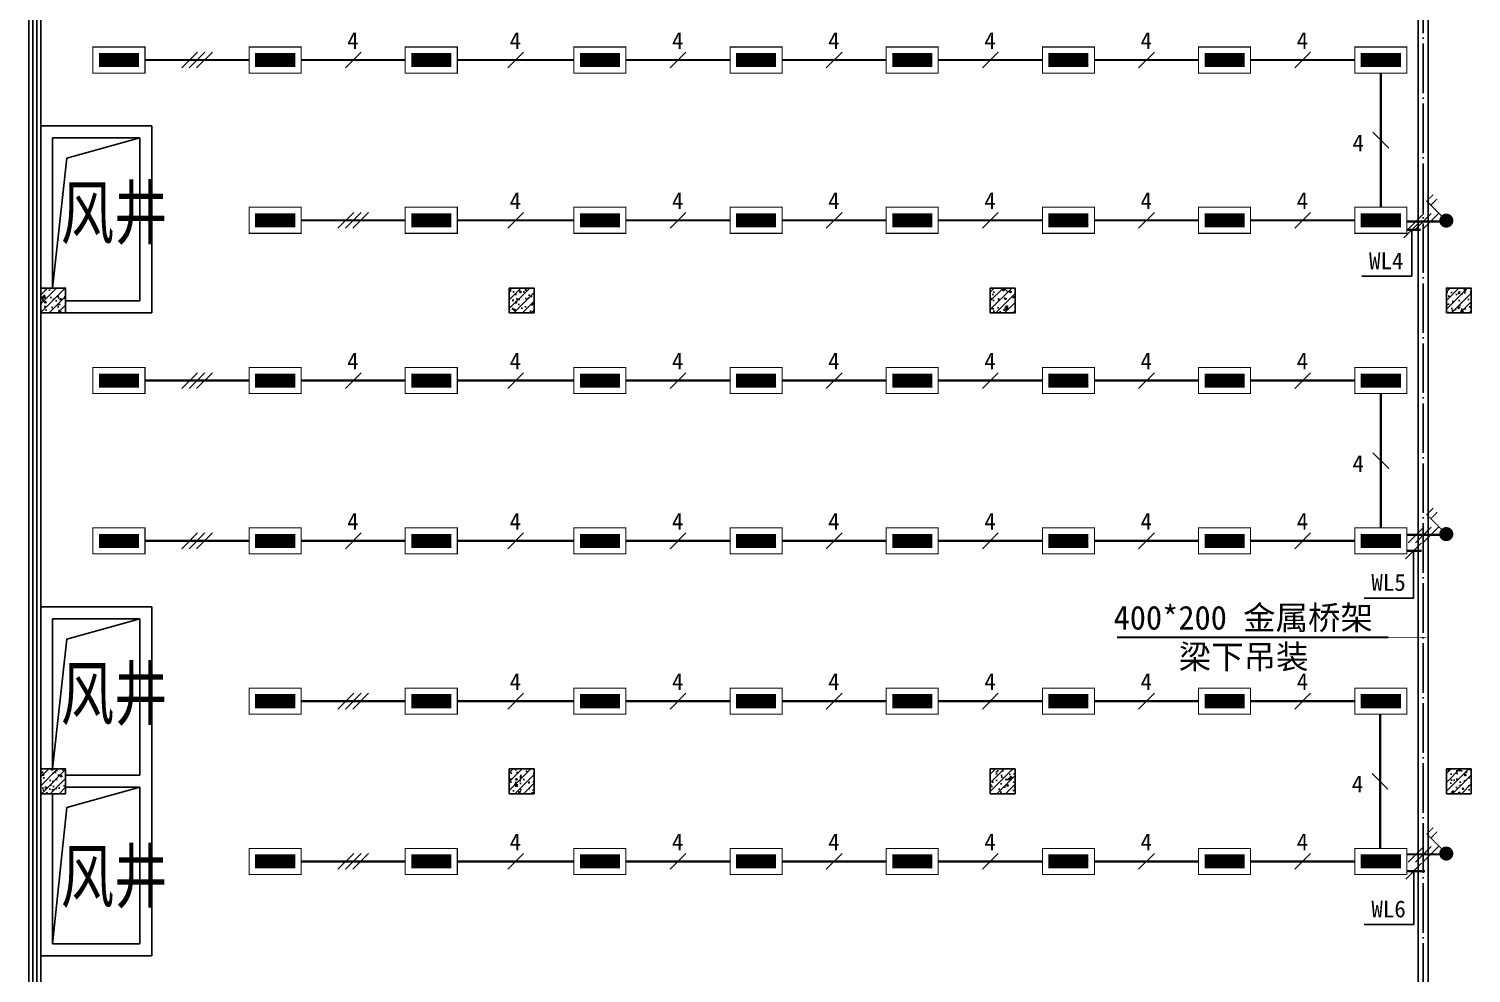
# Model space of a CAD drawing. Header units: millimetres. Extents: x -633009578 to 5705885, y -633235091 to 2571734.
# Drawn here: x 2777580 to 2806670, y 1939829 to 1958879 of the extents above; entities that cross this region are included whole.
import ezdxf

# ---------------------------------------------------------------- set-up
doc = ezdxf.new("R2010")
doc.units = ezdxf.units.MM
doc.header["$LTSCALE"] = 1000
doc.header["$MEASUREMENT"] = 0
doc.linetypes.add('DOTE', pattern=[2.4200000000000004, 2, -0.2, 0.02, -0.2])
doc.layers.get('0').update_dxf_attribs({"color": 9})
for name, color, linetype in [('3T_WOOD', 21, 'Continuous'), ('A-COLUM(柱)', 255, 'Continuous'), ('A-F-AREA(计算)', 5, 'Continuous'), ('A-OTHER(其它)', 192, 'Continuous'), ('A-TEXT(房间)', 243, 'Continuous'), ('A-WALL(墙)', 255, 'Continuous'), ('A-WINDOW（窗）', 4, 'Continuous'), ('电-强电平面-标注', 3, 'Continuous'), ('电-强电平面-线缆', 3, 'Continuous'), ('电-桥架', 4, 'Continuous'), ('设备-照明', 3, 'Continuous'), ('设备-箱柜', 3, 'Continuous')]:
    doc.layers.add(name, color=color, linetype=linetype)
doc.styles.add('_TCH', font='simhei.ttf', dxfattribs={"width": 0.75, "bigfont": 'hztxt.shx'})
doc.styles.add('ELEC-DIM', font='simhei.ttf')
doc.styles.add('IDQSTYLE', font='simhei.ttf', dxfattribs={"width": 0.707, "bigfont": 'hztxt.shx'})

# ---------------------------------------------------------------- blocks, each defined once
blk = doc.blocks.new('_FZH')
h = blk.add_hatch()
h.set_pattern_fill('钢筋混凝土', color=256, scale=0.1, style=0)
h.set_pattern_definition([(45, (0, 0), (-0.1767766952966369, 0.1767766952966369), []), (50, (0, 0), (0.7172601826007535, -0.06275213498259512), [0.07500000000000001, -0.8250000000000001]), (355, (0, 0), (-0.138751333613, 0.7521921337000119), [0.06, -0.66]), (100.4514, (0.05977168000000001, -0.00522934), (0.5785093817140216, 0.6894395420609536), [0.06374019, -0.701142112]), (46.1842, (0, 0.2), (1.067241048625645, -0.1655190143290181), [0.1125, -1.2375]), (96.6356, (0.088936745, 0.186206693), (0.9346627055487033, 0.9741178709004418), [0.095610288, -1.051713]), (351.1842, (0, 0.2), (0.9346619451336272, 0.9741186009253247), [0.09000000000000001, -0.9900000000000001]), (21, (0.1, 0.15), (0.5969070521184617, -0.4026188906653388), [0.07500000000000001, -0.8250000000000001]), (326, (0.1, 0.15), (0.2433153319215824, 0.7251500450468529), [0.06, -0.66]), (71.4514, (0.149742233, 0.116448394), (0.84022262858149, 0.3225304967099524), [0.06374019, -0.701142112]), (37.50000000000001, (0, 0), (0.01215985531729062, 0.3328938538313115), [0, -0.652, 0, -0.67, 0, -0.6625000000000001]), (7.499999999999999, (0, 0), (0.2630695374421486, 0.3944117118823603), [0, -0.382, 0, -0.637, 0, -0.2525]), (-32.5, (-0.223, 0), (0.533822436172409, -0.02255487173437976), [0, -0.25, 0, -0.78, 0, -1.035]), (-42.5, (-0.323, 0), (0.5831861693423862, 0.1001049823323177), [0, -0.325, 0, -0.518, 0, -0.735])])
h.paths.add_polyline_path([(-0.5, -0.5), (0.5, -0.5), (0.5, 0.5), (-0.5, 0.5)])
blk.add_lwpolyline([(-0.5, -0.5), (0.5, -0.5), (0.5, 0.5), (-0.5, 0.5)], close=True)
blk = doc.blocks.new('$TCHSYS$WIN2D')
for p, q in [((-0.5, 0.5), (0.5, 0.5)), ((0.5, 0.1666666666666666), (-0.5, 0.1666666666666666)), ((0.5, -0.1666666666666667), (-0.5, -0.1666666666666667)), ((-0.4999999999999999, -0.5), (0.5, -0.5))]:
    blk.add_line(p, q)
blk = doc.blocks.new('9-3-1')
at = {"layer": 'A-F-AREA(计算)'}
blk.add_lwpolyline([(1121700.575826842, 1313862.080936), (1255980.575826842, 1313862.080936), (1255980.575826842, 1177782.080936), (1121700.575826842, 1177782.080936)], close=True, dxfattribs=at)
at = {"layer": 'A-OTHER(其它)'}
for points in [[(1122180.598288264, 1275672.080887693), (1122466.528588562, 1278292.232683718), (1123940.59828835, 1278702.080887671)], [(1122180.598288264, 1265972.080887693), (1122466.528588562, 1268592.232683718), (1123940.59828835, 1269002.080887671)], [(1122180.598288273, 1262442.080887567), (1122466.528588104, 1265192.232683749), (1123940.598287893, 1265602.080887702)]]:
    blk.add_lwpolyline(points, dxfattribs=at)
at = {"layer": 'A-WALL(墙)'}
for p, q in [((1121940.598288307, 1278942.080887619), (1121940.598288316, 1275672.080887693)), ((1124180.598288314, 1278942.080887618), (1121940.598288307, 1278942.080887619)), ((1124180.598288314, 1278942.080887618), (1124180.598288315, 1275172.080887596)), ((1122180.59828831, 1278702.080887622), (1122180.59828837, 1275672.080887693)), ((1123940.598288317, 1278702.080887622), (1122180.59828831, 1278702.080887622)), ((1123940.598288317, 1278702.080887622), (1123940.598288317, 1275412.080887826)), ((1123940.598288317, 1275412.080887826), (1122440.598288553, 1275412.080887591)), ((1124180.598288315, 1275172.080887596), (1122440.598288553, 1275172.080887487)), ((1121940.598288308, 1269242.080887501), (1121940.598288369, 1265972.080887692)), ((1124180.598288341, 1269242.080887501), (1121940.598288308, 1269242.080887501)), ((1124180.598288341, 1269242.080887501), (1124180.598288325, 1265722.080887686)), ((1122180.598288311, 1269002.080887504), (1122180.598288263, 1265972.080887693)), ((1123940.598288195, 1269002.080887504), (1122180.598288311, 1269002.080887504)), ((1123940.598288195, 1269002.080887504), (1123940.598288195, 1265842.080887612)), ((1123940.598288195, 1265842.080887612), (1122440.598288553, 1265842.080887537)), ((1124180.598288325, 1265722.080887686), (1124180.598288333, 1262202.080887692)), ((1121940.59828834, 1265472.080887693), (1121940.5982883, 1262202.080887692)), ((1122180.598288263, 1265472.080887693), (1122180.5982883, 1262442.080887689)), ((1123940.598288334, 1265602.080887615), (1122440.598288553, 1265602.080887606)), ((1123940.598288334, 1265602.080887615), (1123940.598288335, 1262442.080887689)), ((1123940.598288335, 1262442.080887689), (1122180.5982883, 1262442.080887689)), ((1124180.598288333, 1262202.080887692), (1121940.5982883, 1262202.080887692))]:
    blk.add_line(p, q, dxfattribs=at)
at = {"layer": 'A-COLUM(柱)', "xscale": 500, "yscale": 500, "zscale": 500}
for p in [(1122190.598288341, 1275422.080887664), (1131640.598288341, 1275422.080887664), (1141340.598288325, 1275422.080887664), (1150540.598288325, 1275422.080887664), (1122190.598288341, 1265722.080887664), (1131640.598288341, 1265722.080887664), (1141340.598288325, 1265722.080887664), (1150540.598288325, 1265722.080887664)]:
    blk.add_blockref('_FZH', p, dxfattribs=at)
at = {"layer": 'A-WINDOW（窗）', "extrusion": (0, 0, -1), "xscale": 52000, "yscale": 240, "zscale": 52000, "rotation": 90.00000000000001}
blk.add_blockref('$TCHSYS$WIN2D', (-1121820.598288325, 1273322.080887707), dxfattribs=at)
at = {"layer": 'A-TEXT(房间)', "style": '_TCH', "width": 0.75}
for p in [(1122345.622073051, 1276670.626595901), (1122345.622073051, 1266970.626595901), (1122345.622073051, 1263284.139825078)]:
    blk.add_text('风井', height=1050, dxfattribs=at).set_placement(p)
blk = doc.blocks.new('*X353')
at = {"color": 0, "linetype": 'Continuous'}
for p, q in [((277.1059544658493, 221.9516255332986), (279.536990929048, 224.3826619964973)), ((277.1059544658493, 222.2344682457732), (279.2541482165735, 224.3826619964973)), ((277.1059544658493, 222.5173109582479), (278.9713055040988, 224.3826619964973)), ((277.1059544658493, 222.8001536707225), (278.6884627916242, 224.3826619964973)), ((277.1059544658493, 223.0829963831971), (278.4056200791496, 224.3826619964973)), ((277.1059544658493, 223.3658390956717), (278.122777366675, 224.3826619964973)), ((277.1059544658493, 223.6486818081463), (277.8399346542004, 224.3826619964973)), ((277.1059544658493, 223.9315245206209), (277.5570919417257, 224.3826619964973)), ((277.1059544658493, 224.2143672330955), (277.2742492292511, 224.3826619964973)), ((277.3198336415227, 221.8826619964973), (279.8198336415227, 224.3826619964973)), ((277.6026763539973, 221.8826619964973), (280.1026763539973, 224.3826619964973)), ((277.8855190664719, 221.8826619964973), (280.3855190664719, 224.3826619964973)), ((278.1683617789465, 221.8826619964973), (280.6683617789466, 224.3826619964973)), ((278.4512044914212, 221.8826619964973), (280.9512044914212, 224.3826619964973)), ((278.7340472038958, 221.8826619964973), (281.2340472038958, 224.3826619964973)), ((279.0168899163704, 221.8826619964973), (281.5168899163704, 224.3826619964973)), ((279.299732628845, 221.8826619964973), (281.799732628845, 224.3826619964973)), ((279.5825753413196, 221.8826619964973), (282.0825753413196, 224.3826619964973)), ((279.8654180537943, 221.8826619964973), (282.3654180537943, 224.3826619964973)), ((280.1482607662689, 221.8826619964973), (282.6482607662689, 224.3826619964973)), ((280.4311034787435, 221.8826619964973), (282.9311034787435, 224.3826619964973)), ((280.7139461912181, 221.8826619964973), (283.2139461912181, 224.3826619964973)), ((280.9967889036927, 221.8826619964973), (283.4967889036927, 224.3826619964973)), ((281.2796316161674, 221.8826619964973), (283.7796316161674, 224.3826619964973)), ((281.5624743286419, 221.8826619964973), (284.062474328642, 224.3826619964973)), ((281.8453170411166, 221.8826619964973), (284.3453170411166, 224.3826619964973)), ((282.1281597535912, 221.8826619964973), (284.6059544658494, 224.3604567087555)), ((282.4110024660658, 221.8826619964973), (284.6059544658494, 224.0776139962809)), ((282.6938451785405, 221.8826619964973), (284.6059544658494, 223.7947712838063)), ((282.976687891015, 221.8826619964973), (284.6059544658494, 223.5119285713317)), ((283.2595306034897, 221.8826619964973), (284.6059544658494, 223.229085858857)), ((283.5423733159643, 221.8826619964973), (284.6059544658494, 222.9462431463824)), ((283.8252160284389, 221.8826619964973), (284.6059544658494, 222.6634004339078)), ((284.1080587409135, 221.8826619964973), (284.6059544658494, 222.3805577214332)), ((284.3909014533882, 221.8826619964973), (284.6059544658494, 222.0977150089586))]:
    blk.add_line(p, q, dxfattribs=at)
blk = doc.blocks.new('HC000062')
at = {"color": 0, "linetype": 'Continuous', "const_width": 0.2}
for points in [[(-4.97662087547036, 2.499999999999943), (5.023379124529697, 2.499999999999943), (5.023379124529697, -2.500000000000057), (-4.97662087547036, -2.500000000000057), (-4.97662087547036, 2.499999999999943)], [(-3.72662087547036, 1.25), (-3.72662087547036, -1.250000000000057), (3.773379124529697, -1.250000000000057), (3.773379124529697, 1.25), (-3.72662087547036, 1.25)]]:
    blk.add_lwpolyline(points, dxfattribs=at)
at = {"color": 0, "linetype": 'Continuous'}
blk.add_blockref('*X353', (-280.8325753413197, -223.1326619964974), dxfattribs=at)
at = {"color": 0, "style": 'IDQSTYLE', "width": 0.7}
blk.add_attdef('PSFHATT', (7.023379124529697, -2.500000000000057), '', height=2.5, dxfattribs=at)
blk = doc.blocks.new('*X157')
at = {"color": 0, "linetype": 'Continuous'}
for p, q in [((261.9988066744281, 135.850956910748), (263.2375091559566, 137.0896593922765)), ((262.0234026256783, 135.5927101495236), (263.4957559171792, 137.0650634410244)), ((262.0463461952987, 136.1813391440932), (262.9071269225657, 137.0421198713602)), ((262.0884022348038, 135.3748670461744), (263.7135990205094, 137.00006383188)), ((262.1829592200917, 135.1865813189878), (263.9018847477136, 136.9055068466096)), ((262.3023466942452, 135.0231260806666), (264.0653399860179, 136.7861193724393)), ((262.4446987243758, 134.8826353983226), (264.205830668362, 136.6437673423088)), ((262.6100901587723, 134.7651841202445), (264.3232819464568, 136.478375907929)), ((262.8005700291263, 134.6728212781239), (264.4156447885779, 136.2878960375755)), ((263.0211904412342, 134.6105989777572), (264.4778670889456, 136.0672756254685)), ((263.2836307586351, 134.5901965826834), (264.4982694840214, 135.8048353080697)), ((263.6234742990336, 134.6471974106073), (264.4412686561033, 135.464991767677))]:
    blk.add_line(p, q, dxfattribs=at)
blk = doc.blocks.new('HC000107')
at = {"color": 0, "linetype": 'Continuous', "const_width": 0.2}
for points in [[(0.8838834764831067, 2.133883476483163), (3.75, 5), (5, 3.75)], [(2.898879886034138, 4.275409520972289), (4.191507707965854, 3.019373591507303)]]:
    blk.add_lwpolyline(points, dxfattribs=at)
blk.add_lwpolyline([(0.88388347648322, 0.3661165235168934, 0.1989123673796338), (1.249999999999944, 1.250000000000057, 0.1989123673796269), (0.8838834764831636, 2.13388347648322, 0.1989123673796352), (4.172009959724221e-16, 2.5, 0.1989123673796539), (-0.8838834764831627, 2.13388347648322, 0.1989123673796721), (-1.250000000000056, 1.250000000000057, 0.1989123673796564), (-0.8838834764832764, 0.3661165235168368, 0.198912367379673), (0, 0, 0.198912367379652)], format="xyb", close=True, dxfattribs=at)
at = {"color": 0, "linetype": 'Continuous'}
blk.add_blockref('*X157', (-263.2487560761182, -134.5897099905746), dxfattribs=at)
at = {"color": 0, "style": 'IDQSTYLE', "width": 0.7}
blk.add_attdef('PSFHATT', (7, -1e-08), '', height=2.5, dxfattribs=at)

msp = doc.modelspace()

# ---------------------------------------------------------------- linework, layer by layer
at = {"layer": '电-强电平面-标注'}
for p, q in [((2780981.49786557, 1958408.695948194), (2780663.299814035, 1958090.497896661)), ((2781131.49786557, 1958408.695948194), (2780813.299814035, 1958090.497896661)), ((2781281.49786557, 1958408.695948194), (2780963.299814035, 1958090.497896661)), ((2784281.547865569, 1958408.695948195), (2783963.349814036, 1958090.49789666)), ((2787556.547865569, 1958408.695948195), (2787238.349814036, 1958090.49789666)), ((2790831.547865569, 1958408.695948195), (2790513.349814036, 1958090.49789666)), ((2793981.547865569, 1958408.695948195), (2793663.349814036, 1958090.49789666)), ((2797131.547865569, 1958408.695948195), (2796813.349814036, 1958090.49789666)), ((2800281.547865569, 1958408.695948195), (2799963.349814036, 1958090.49789666)), ((2803431.597865569, 1958408.695948195), (2803113.399814037, 1958090.49789666)), ((2804688.349814035, 1956792.029281522), (2805006.54786557, 1956473.831229989)), ((2784131.49786557, 1955175.362614851), (2783813.299814035, 1954857.164563318)), ((2784281.49786557, 1955175.362614851), (2783963.299814035, 1954857.164563318)), ((2784431.49786557, 1955175.362614851), (2784113.299814035, 1954857.164563318)), ((2787556.547865569, 1955175.362614851), (2787238.349814036, 1954857.164563317)), ((2790831.547865569, 1955175.362614851), (2790513.349814036, 1954857.164563317)), ((2793981.547865569, 1955175.362614851), (2793663.349814036, 1954857.164563317)), ((2797131.547865569, 1955175.362614851), (2796813.349814036, 1954857.164563317)), ((2800281.547865569, 1955175.362614851), (2799963.349814036, 1954857.164563317)), ((2803431.597865569, 1955175.362614851), (2803113.399814037, 1954857.164563317)), ((2805714.565731341, 1955153.004446772), (2805396.367679806, 1954834.806395238)), ((2805864.565731341, 1955153.004446772), (2805546.367679806, 1954834.806395238)), ((2806014.565731341, 1955153.004446772), (2805696.367679806, 1954834.806395238)), ((2805631.099025766, 1954981.599025767), (2805312.900974234, 1954663.400974233)), ((2805472, 1954822.5), (2805472, 1953887)), ((2805472, 1953887), (2804463.772151899, 1953887)), ((2780981.49786557, 1951942.029281537), (2780663.299814035, 1951623.831230004)), ((2781131.49786557, 1951942.029281537), (2780813.299814035, 1951623.831230004)), ((2781281.49786557, 1951942.029281537), (2780963.299814035, 1951623.831230004)), ((2784281.547865569, 1951942.029281538), (2783963.349814036, 1951623.831230003)), ((2787556.547865569, 1951942.029281538), (2787238.349814036, 1951623.831230003)), ((2790831.547865569, 1951942.029281538), (2790513.349814036, 1951623.831230003)), ((2793981.547865569, 1951942.029281538), (2793663.349814036, 1951623.831230003)), ((2797131.547865569, 1951942.029281538), (2796813.349814036, 1951623.831230003)), ((2800281.547865569, 1951942.029281538), (2799963.349814036, 1951623.831230003)), ((2803431.597865569, 1951942.029281538), (2803113.399814037, 1951623.831230003)), ((2804688.349814035, 1950325.362614866), (2805006.54786557, 1950007.164563332)), ((2805714.565731341, 1948829.004446772), (2805396.367679806, 1948510.806395238)), ((2805864.565731341, 1948829.004446772), (2805546.367679806, 1948510.806395238)), ((2806014.565731341, 1948829.004446772), (2805696.367679806, 1948510.806395238)), ((2780981.49786557, 1948708.695948194), (2780663.299814035, 1948390.497896661)), ((2781131.49786557, 1948708.695948194), (2780813.299814035, 1948390.497896661)), ((2781281.49786557, 1948708.695948194), (2780963.299814035, 1948390.497896661)), ((2784281.547865569, 1948708.695948195), (2783963.349814036, 1948390.49789666)), ((2787556.547865569, 1948708.695948195), (2787238.349814036, 1948390.49789666)), ((2790831.547865569, 1948708.695948195), (2790513.349814036, 1948390.49789666)), ((2793981.547865569, 1948708.695948195), (2793663.349814036, 1948390.49789666)), ((2797131.547865569, 1948708.695948195), (2796813.349814036, 1948390.49789666)), ((2800281.547865569, 1948708.695948195), (2799963.349814036, 1948390.49789666)), ((2803431.597865569, 1948708.695948195), (2803113.399814037, 1948390.49789666)), ((2805665.599025766, 1948508.599025767), (2805347.400974234, 1948190.400974233)), ((2805506.5, 1948349.5), (2805506.5, 1947396.5)), ((2805506.5, 1947396.5), (2804511.563291139, 1947396.5)), ((2784131.49786557, 1945475.362614851), (2783813.299814035, 1945157.164563318)), ((2784281.49786557, 1945475.362614851), (2783963.299814035, 1945157.164563318)), ((2784431.49786557, 1945475.362614851), (2784113.299814035, 1945157.164563318)), ((2787556.547865569, 1945475.362614851), (2787238.349814036, 1945157.164563317)), ((2790831.547865569, 1945475.362614851), (2790513.349814036, 1945157.164563317)), ((2793981.547865569, 1945475.362614851), (2793663.349814036, 1945157.164563317)), ((2797131.547865569, 1945475.362614851), (2796813.349814036, 1945157.164563317)), ((2800281.547865569, 1945475.362614851), (2799963.349814036, 1945157.164563317)), ((2803431.597865569, 1945475.362614851), (2803113.399814037, 1945157.164563317)), ((2804673.438945199, 1943858.695948194), (2804991.636996734, 1943540.497896661)), ((2805714.565731341, 1942384.504446772), (2805396.367679806, 1942066.306395238)), ((2805864.565731341, 1942384.504446772), (2805546.367679806, 1942066.306395238)), ((2806014.565731341, 1942384.504446772), (2805696.367679806, 1942066.306395238)), ((2784131.49786557, 1942242.029281537), (2783813.299814035, 1941923.831230004)), ((2784281.49786557, 1942242.029281537), (2783963.299814035, 1941923.831230004)), ((2784431.49786557, 1942242.029281537), (2784113.299814035, 1941923.831230004)), ((2787556.547865569, 1942242.029281538), (2787238.349814036, 1941923.831230003)), ((2790831.547865569, 1942242.029281538), (2790513.349814036, 1941923.831230003)), ((2793981.547865569, 1942242.029281538), (2793663.349814036, 1941923.831230003)), ((2797131.547865569, 1942242.029281538), (2796813.349814036, 1941923.831230003)), ((2800281.547865569, 1942242.029281538), (2799963.349814036, 1941923.831230003)), ((2803431.597865569, 1942242.029281538), (2803113.399814037, 1941923.831230003)), ((2805671.599025766, 1942046.099025767), (2805353.400974234, 1941727.900974233)), ((2805512.5, 1941887), (2805512.5, 1940808.5)), ((2805512.5, 1940808.5), (2804511.867088608, 1940808.5))]:
    msp.add_line(p, q, dxfattribs=at)
at = {"layer": '电-强电平面-线缆', "color": 1, "linetype": 'Continuous', "const_width": 45}
for points in [[(2779922.448839803, 1958249.596922427), (2782022.348839803, 1958249.596922427)], [(2783072.548839803, 1958249.596922427), (2785172.348839803, 1958249.596922427)], [(2786222.548839803, 1958249.596922427), (2788572.348839803, 1958249.596922427)], [(2789622.548839803, 1958249.596922427), (2791722.348839803, 1958249.596922427)], [(2792772.548839803, 1958249.596922427), (2794872.348839803, 1958249.596922427)], [(2795922.548839803, 1958249.596922427), (2798022.348839803, 1958249.596922427)], [(2799072.548839803, 1958249.596922427), (2801172.348839803, 1958249.596922427)], [(2802222.548839803, 1958249.596922427), (2804322.448839803, 1958249.596922427)], [(2804847.448839803, 1955278.763589084), (2804847.448839803, 1957987.096922427)], [(2783072.448839803, 1955016.263589084), (2785172.348839803, 1955016.263589084)], [(2786222.548839803, 1955016.263589084), (2788572.348839803, 1955016.263589084)], [(2789622.548839803, 1955016.263589084), (2791722.348839803, 1955016.263589084)], [(2792772.548839803, 1955016.263589084), (2794872.348839803, 1955016.263589084)], [(2795922.548839803, 1955016.263589084), (2798022.348839803, 1955016.263589084)], [(2799072.548839803, 1955016.263589084), (2801172.348839803, 1955016.263589084)], [(2802222.548839803, 1955016.263589084), (2804322.448839803, 1955016.263589084)], [(2805372.448839803, 1954993.905421005), (2806038.484571345, 1954993.905421005)], [(2805372.448839803, 1954822.5), (2805653, 1954822.5)], [(2779922.448839803, 1951782.930255771), (2782022.348839803, 1951782.930255771)], [(2783072.548839803, 1951782.930255771), (2785172.348839803, 1951782.930255771)], [(2786222.548839803, 1951782.930255771), (2788572.348839803, 1951782.930255771)], [(2789622.548839803, 1951782.930255771), (2791722.348839803, 1951782.930255771)], [(2792772.548839803, 1951782.930255771), (2794872.348839803, 1951782.930255771)], [(2795922.548839803, 1951782.930255771), (2798022.348839803, 1951782.930255771)], [(2799072.548839803, 1951782.930255771), (2801172.348839803, 1951782.930255771)], [(2802222.548839803, 1951782.930255771), (2804322.448839803, 1951782.930255771)], [(2804847.448839803, 1948812.096922427), (2804847.448839803, 1951520.430255771)], [(2779922.448839803, 1948549.596922427), (2782022.348839803, 1948549.596922427)], [(2783072.548839803, 1948549.596922427), (2785172.348839803, 1948549.596922427)], [(2786222.548839803, 1948549.596922427), (2788572.348839803, 1948549.596922427)], [(2789622.548839803, 1948549.596922427), (2791722.348839803, 1948549.596922427)], [(2792772.548839803, 1948549.596922427), (2794872.348839803, 1948549.596922427)], [(2795922.548839803, 1948549.596922427), (2798022.348839803, 1948549.596922427)], [(2799072.548839803, 1948549.596922427), (2801172.348839803, 1948549.596922427)], [(2802222.548839803, 1948549.596922427), (2804322.448839803, 1948549.596922427)], [(2805372.448839803, 1948669.905421005), (2806038.484571345, 1948669.905421005)], [(2805372.448839803, 1948349.5), (2805673, 1948349.5)], [(2783072.448839803, 1945316.263589084), (2785172.348839803, 1945316.263589084)], [(2786222.548839803, 1945316.263589084), (2788572.348839803, 1945316.263589084)], [(2789622.548839803, 1945316.263589084), (2791722.348839803, 1945316.263589084)], [(2792772.548839803, 1945316.263589084), (2794872.348839803, 1945316.263589084)], [(2795922.548839803, 1945316.263589084), (2798022.348839803, 1945316.263589084)], [(2799072.548839803, 1945316.263589084), (2801172.348839803, 1945316.263589084)], [(2802222.548839803, 1945316.263589084), (2804322.448839803, 1945316.263589084)], [(2804832.537970967, 1942345.430255771), (2804832.537970967, 1945053.763589084)], [(2783072.448839803, 1942082.930255771), (2785172.348839803, 1942082.930255771)], [(2786222.548839803, 1942082.930255771), (2788572.348839803, 1942082.930255771)], [(2789622.548839803, 1942082.930255771), (2791722.348839803, 1942082.930255771)], [(2792772.548839803, 1942082.930255771), (2794872.348839803, 1942082.930255771)], [(2795922.548839803, 1942082.930255771), (2798022.348839803, 1942082.930255771)], [(2799072.548839803, 1942082.930255771), (2801172.348839803, 1942082.930255771)], [(2802222.548839803, 1942082.930255771), (2804322.448839803, 1942082.930255771)], [(2805372.448839803, 1942225.405421005), (2806038.484571345, 1942225.405421005)], [(2805372.448839803, 1941887), (2805737, 1941887)]]:
    msp.add_lwpolyline(points, dxfattribs=at)
at = {"layer": '电-桥架', "color": 5, "linetype": 'DOTE', "ltscale": 0.5}
msp.add_line((2805701.000039988, 1959793.5), (2805701.000080056, 1933762.499999927), dxfattribs=at)
at = {"layer": '电-桥架', "ltscale": 0.5}
msp.add_lwpolyline([(2805601.000080056, 1933762.499999773), (2805601.000039988, 1959793.499999845), (2805801.000039988, 1959793.500000154), (2805801.000080056, 1933762.500000081)], close=True, dxfattribs=at)
at = {"layer": '设备-箱柜', "color": 6}
msp.add_lwpolyline([(2805767.799997638, 1946604.048434752, 12, 12, 0), (2805000.315074818, 1946604.048434752, 12, 12, 0), (2805000.315074818, 1946604.048434752, 36, 36, 0), (2799528.371322478, 1946604.048434752, 36, 36, 0)], format="xyseb", dxfattribs=at)

# ---------------------------------------------------------------- block references
at = {"layer": '3T_WOOD'}
msp.add_blockref('9-3-1', (1655879.395743424, 677977.51603476), dxfattribs=at)
at = {"layer": '设备-照明', "xscale": 105, "yscale": 105, "zscale": 105}
for p in [(2779394.994031727, 1958249.596922427), (2782544.994031727, 1958249.596922427), (2785694.994031727, 1958249.596922427), (2789094.994031727, 1958249.596922427), (2792244.994031727, 1958249.596922427), (2795394.994031727, 1958249.596922427), (2798544.994031727, 1958249.596922427), (2801694.994031727, 1958249.596922427), (2804844.994031727, 1958249.596922427), (2782544.994031727, 1955016.263589084), (2785694.994031727, 1955016.263589084), (2789094.994031727, 1955016.263589084), (2792244.994031727, 1955016.263589084), (2795394.994031727, 1955016.263589084), (2798544.994031727, 1955016.263589084), (2801694.994031727, 1955016.263589084), (2804844.994031727, 1955016.263589084), (2779394.994031727, 1951782.930255771), (2782544.994031727, 1951782.930255771), (2785694.994031727, 1951782.930255771), (2789094.994031727, 1951782.930255771), (2792244.994031727, 1951782.930255771), (2795394.994031727, 1951782.930255771), (2798544.994031727, 1951782.930255771), (2801694.994031727, 1951782.930255771), (2804844.994031727, 1951782.930255771), (2779394.994031727, 1948549.596922427), (2782544.994031727, 1948549.596922427), (2785694.994031727, 1948549.596922427), (2789094.994031727, 1948549.596922427), (2792244.994031727, 1948549.596922427), (2795394.994031727, 1948549.596922427), (2798544.994031727, 1948549.596922427), (2801694.994031727, 1948549.596922427), (2804844.994031727, 1948549.596922427), (2782544.994031727, 1945316.263589084), (2785694.994031727, 1945316.263589084), (2789094.994031727, 1945316.263589084), (2792244.994031727, 1945316.263589084), (2795394.994031727, 1945316.263589084), (2798544.994031727, 1945316.263589084), (2801694.994031727, 1945316.263589084), (2804844.994031727, 1945316.263589084), (2782544.994031727, 1942082.930255771), (2785694.994031727, 1942082.930255771), (2789094.994031727, 1942082.930255771), (2792244.994031727, 1942082.930255771), (2795394.994031727, 1942082.930255771), (2798544.994031727, 1942082.930255771), (2801694.994031727, 1942082.930255771), (2804844.994031727, 1942082.930255771)]:
    msp.add_blockref('HC000062', p, dxfattribs=at)
at = {"layer": '设备-照明', "xscale": 105, "yscale": 105, "zscale": 105, "rotation": 90}
for p in [(2806299.994031757, 1955010), (2806299.994031757, 1948686), (2806299.994031757, 1942241.5)]:
    msp.add_blockref('HC000107', p, dxfattribs=at)

# ---------------------------------------------------------------- texts
at = {"layer": '电-强电平面-标注', "style": 'ELEC-DIM'}
for s, p in [('4', (2784000.929852459, 1958474.596922427)), ('4', (2787275.929852459, 1958474.596922427)), ('4', (2790550.929852459, 1958474.596922427)), ('4', (2793700.929852459, 1958474.596922427)), ('4', (2796850.929852459, 1958474.596922427)), ('4', (2800000.929852459, 1958474.596922427)), ('4', (2803150.979852459, 1958474.596922427)), ('4', (2804275.929852461, 1956407.930255753)), ('4', (2787275.929852459, 1955241.263589084)), ('4', (2790550.929852459, 1955241.263589084)), ('4', (2793700.929852459, 1955241.263589084)), ('4', (2796850.929852459, 1955241.263589084)), ('4', (2800000.929852459, 1955241.263589084)), ('4', (2803150.979852459, 1955241.263589084)), ('WL4', (2804609.974683543, 1954029.405063291)), ('4', (2784000.929852459, 1952007.930255771)), ('4', (2787275.929852459, 1952007.930255771)), ('4', (2790550.929852459, 1952007.930255771)), ('4', (2793700.929852459, 1952007.930255771)), ('4', (2796850.929852459, 1952007.930255771)), ('4', (2800000.929852459, 1952007.930255771)), ('4', (2803150.979852459, 1952007.930255771)), ('4', (2804275.929852461, 1949941.263589097)), ('4', (2784000.929852459, 1948774.596922427)), ('4', (2787275.929852459, 1948774.596922427)), ('4', (2790550.929852459, 1948774.596922427)), ('4', (2793700.929852459, 1948774.596922427)), ('4', (2796850.929852459, 1948774.596922427)), ('4', (2800000.929852459, 1948774.596922427)), ('4', (2803150.979852459, 1948774.596922427)), ('WL5', (2804657.765822784, 1947542.702531646)), ('4', (2787275.929852459, 1945541.263589084)), ('4', (2790550.929852459, 1945541.263589084)), ('4', (2793700.929852459, 1945541.263589084)), ('4', (2796850.929852459, 1945541.263589084)), ('4', (2800000.929852459, 1945541.263589084)), ('4', (2803150.979852459, 1945541.263589084)), ('4', (2804261.018983625, 1943474.596922425)), ('4', (2787275.929852459, 1942307.930255771)), ('4', (2790550.929852459, 1942307.930255771)), ('4', (2793700.929852459, 1942307.930255771)), ('4', (2796850.929852459, 1942307.930255771)), ('4', (2800000.929852459, 1942307.930255771)), ('4', (2803150.979852459, 1942307.930255771)), ('WL6', (2804658.069620252, 1940954.702531646))]:
    msp.add_text(s, height=339.8734177215189, dxfattribs=at).set_placement(p)
at = {"layer": '设备-箱柜', "color": 6, "style": 'ELEC-DIM'}
for s, p in [('400*200 金属桥架', (2799458.049519781, 1946759.811558662)), ('梁下吊装', (2800771.461972307, 1945972.349009366))]:
    msp.add_text(s, height=480, dxfattribs=at).set_placement(p)

doc.saveas('drawing.dxf')
